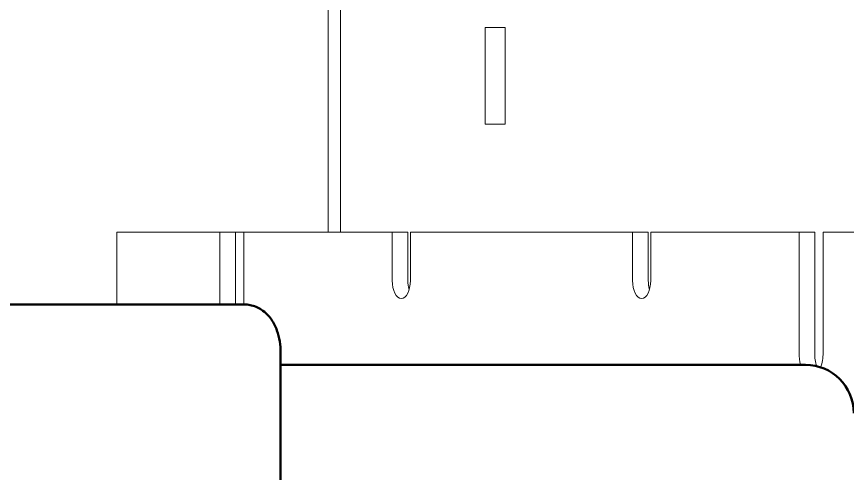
# Model space of a CAD drawing. Header units: inches. Extents: x 20 to 536, y 8 to 344.
# Drawn here: x 228.73 to 237.34, y 114.88 to 119.61 of the extents above; entities that cross this region are included whole.
import ezdxf

# ---------------------------------------------------------------- set-up
doc = ezdxf.new("R2010")
doc.units = ezdxf.units.IN
doc.header["$LTSCALE"] = 16
doc.header["$MEASUREMENT"] = 0
doc.layers.add('Visible (ANSI)', color=7, linetype='Continuous', lineweight=50)

msp = doc.modelspace()

# ---------------------------------------------------------------- linework, layer by layer
at = {"layer": 'Visible (ANSI)', "linetype": 'Continuous', "lineweight": 18}
for p, q in [((231.96134, 117.37531), (231.96134, 119.72502)), ((232.08634, 119.72502), (232.08634, 117.37531)), ((233.79171, 119.49531), (233.58748, 119.49531)), ((233.58748, 118.49531), (233.58748, 119.49531)), ((233.79171, 118.49531), (233.79171, 119.49531)), ((233.79171, 118.49531), (233.58748, 118.49531)), ((229.77192, 117.37531), (229.83054, 117.37531)), ((229.77192, 117.37531), (229.77192, 116.62531)), ((230.83721, 117.37531), (229.83054, 117.37531)), ((230.83721, 116.62531), (230.83721, 117.37531)), ((230.83721, 117.37531), (230.99959, 117.37531)), ((230.99959, 117.37531), (231.08721, 117.37531)), ((230.99959, 117.37531), (230.99959, 116.62531)), ((232.62346, 117.37531), (231.08721, 117.37531)), ((231.08721, 117.37531), (231.08721, 116.62531)), ((232.62346, 116.87531), (232.62346, 117.37531)), ((232.62346, 117.37531), (232.78584, 117.37531)), ((232.78584, 117.37531), (232.78584, 116.87531)), ((235.11346, 117.37531), (232.81096, 117.37531)), ((232.81096, 117.37531), (232.81096, 116.87531)), ((235.11346, 116.87531), (235.11346, 117.37531)), ((235.11346, 117.37531), (235.27584, 117.37531)), ((235.27584, 117.37531), (235.27584, 116.87531)), ((236.83721, 117.37531), (235.30096, 117.37531)), ((235.30096, 117.37531), (235.30096, 116.87531)), ((236.83721, 116.12531), (236.83721, 117.37531)), ((236.83721, 117.37531), (236.99959, 117.37531)), ((236.99959, 117.37531), (236.99959, 116.12531)), ((238.09389, 117.37531), (237.08721, 117.37531)), ((237.08721, 117.37531), (237.08721, 116.12531))]:
    msp.add_line(p, q, dxfattribs=at)
at = {"layer": 'Visible (ANSI)'}
for p, q in [((230.87559, 116.62531), (223.62559, 116.62531)), ((231.09209, 116.62531), (230.87559, 116.62531)), ((231.46709, 99.37531), (231.46709, 116.12531)), ((236.90427, 116.00031), (231.46709, 116.00031))]:
    msp.add_line(p, q, dxfattribs=at)
msp.add_arc((236.90427, 115.50031), 0.5, 0, 90, dxfattribs=at)
at = {"layer": 'Visible (ANSI)', "linetype": 'Continuous', "lineweight": 18}
for centre, major_axis, start_param, end_param in [((232.71721, 116.87531), (0, -0.1875), 4.712389, 7.8539816), ((232.87959, 116.87531), (0, -0.1875), 4.712389, 5.2359878), ((235.20721, 116.87531), (0, -0.1875), 4.712389, 7.8539816), ((235.36959, 116.87531), (0, -0.1875), 4.712389, 5.2359878), ((236.96221, 116.12531), (0, 0.25), 1.5707963, 2.0943951), ((237.12459, 116.12531), (0, -0.25), 4.712389, 5.300611), ((236.96221, 116.12531), (0, -0.25), 0.9246239, 1.5707963)]:
    msp.add_ellipse(centre, major_axis=major_axis, ratio=0.5, start_param=start_param, end_param=end_param, dxfattribs=at)
at = {"layer": 'Visible (ANSI)'}
msp.add_open_spline([(231.46709, 116.12531), (231.46709, 116.16458), (231.46405, 116.20384), (231.45144, 116.28147), (231.44192, 116.31983), (231.41447, 116.3954), (231.39668, 116.43273), (231.34635, 116.50586), (231.31352, 116.54243), (231.23443, 116.59383), (231.19471, 116.6114), (231.13159, 116.62341), (231.11185, 116.62531), (231.09209, 116.62531)], degree=3, knots=[0, 0, 0, 0, 0.3141593, 0.3141593, 0.6283185, 0.6283185, 0.9424778, 0.9424778, 1.2566371, 1.2566371, 1.4759794, 1.4759794, 1.5707963, 1.5707963, 1.5707963, 1.5707963], dxfattribs=at)

doc.saveas('drawing.dxf')
